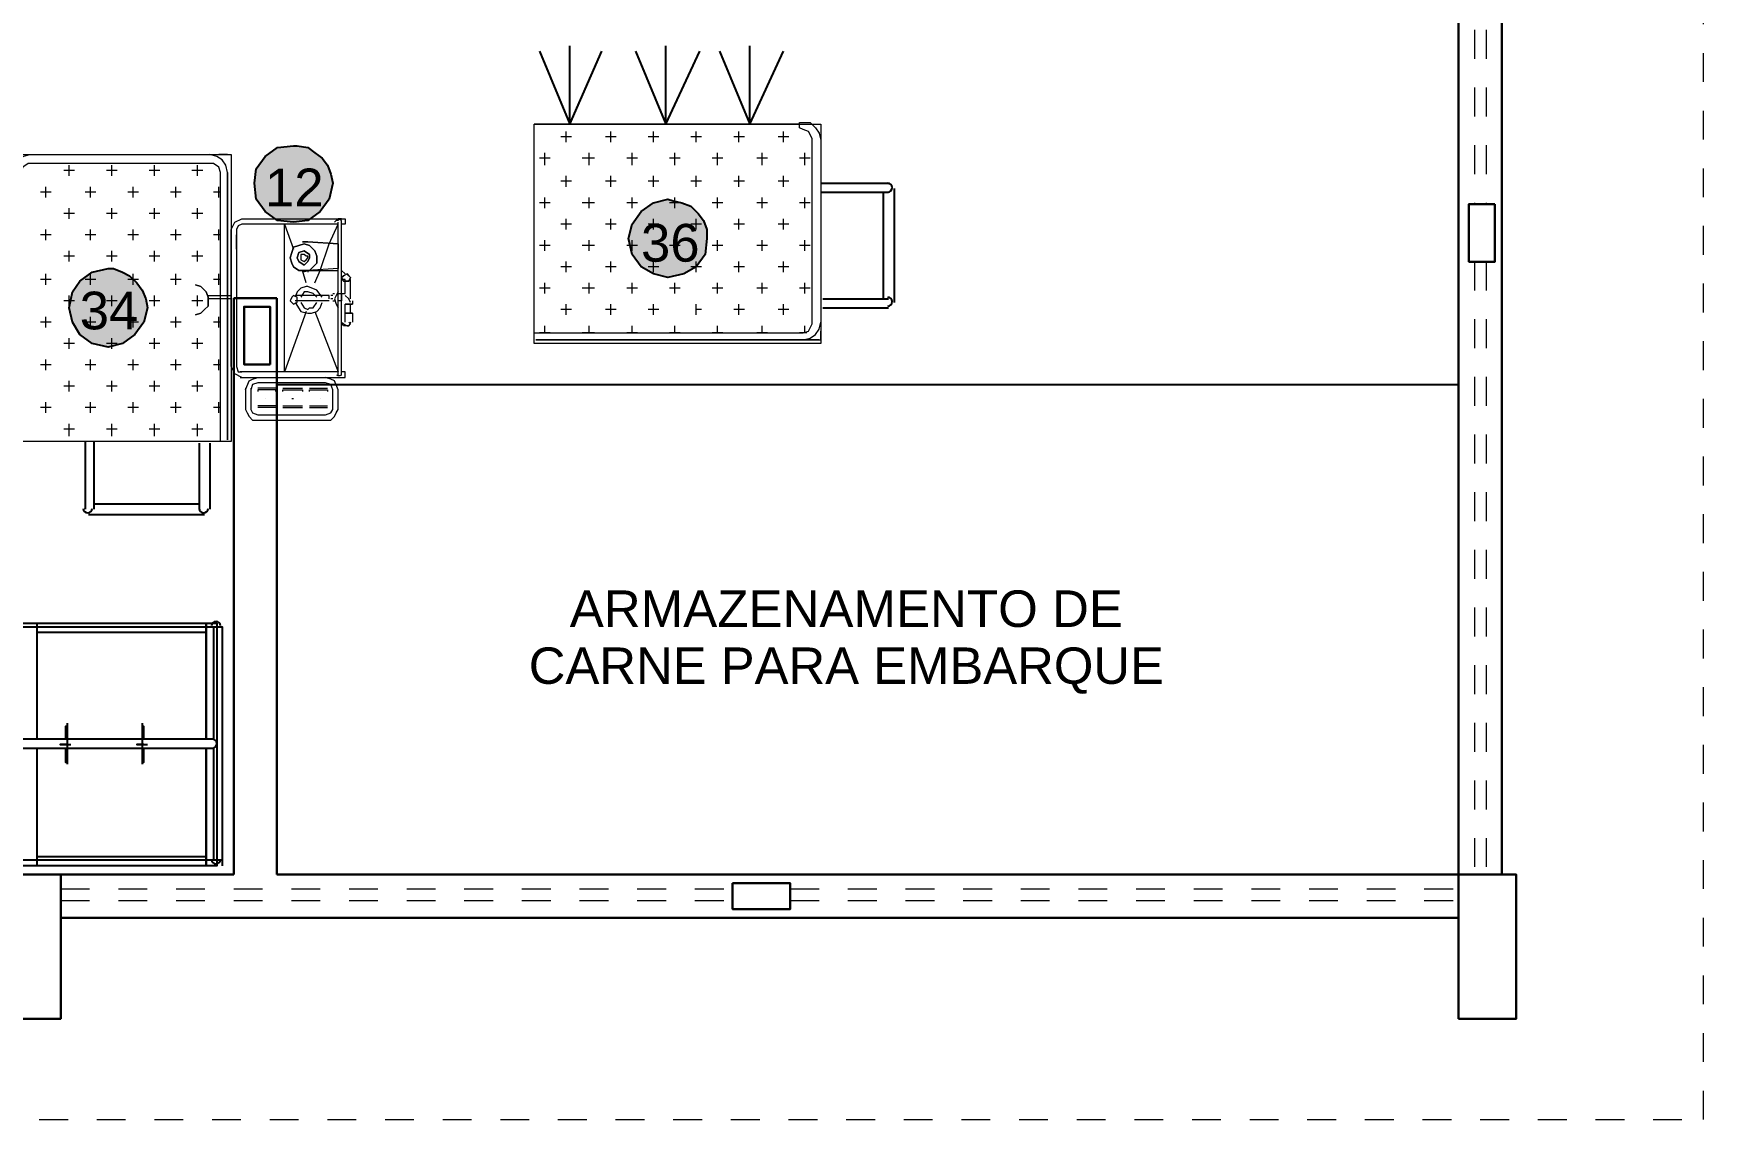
# Model space of a CAD drawing. Header units: millimetres. Extents: x 208330 to 208484, y 9278571 to 9278607.
# Drawn here: x 208419.1 to 208424.89, y 9278572.86 to 9278576.63 of the extents above; entities that cross this region are included whole.
import ezdxf

# ---------------------------------------------------------------- set-up
doc = ezdxf.new("R2010")
doc.units = ezdxf.units.MM
doc.header["$LTSCALE"] = 0.2
doc.header["$MEASUREMENT"] = 0
doc.linetypes.add('Dashed', pattern=[0.75, 0.5, -0.25])
doc.layers.add('A-COTAS', color=7, linetype='Continuous', lineweight=5, true_color=0xc70000)
for name, color, linetype, true_color in [('A-EQUIPAMENTOS', 7, 'Continuous', 0x7d7d7d), ('PDF_EQUIPAMENTOS', 7, 'Continuous', 0x7a7a7a), ('PDF_equipamentos inox', 7, 'Continuous', 0x7a7a7a), ('PDF_EquipInox', 7, 'Continuous', 0x7a7a7a)]:
    doc.layers.add(name, color=color, linetype=linetype, true_color=true_color)
for name, color, linetype, lineweight in [('A-ESTRUTURA', 164, 'Continuous', 30), ('A-PAREDE', 5, 'Continuous', 30), ('A_PROJEÇÃO', 7, 'Dashed', 9)]:
    doc.layers.add(name, color=color, linetype=linetype, lineweight=lineweight)
doc.layers.add('PDF_Text', color=7, linetype='Continuous')
doc.styles.add('PDF Arial', font='arial.ttf')

# ---------------------------------------------------------------- blocks, each defined once
blk = doc.blocks.new('PILARETES')
at = {"layer": 'A-ESTRUTURA'}
for points in [[(-25.195, -7.0788), (-25.105, -7.0788), (-25.105, -7.2788), (-25.195, -7.2788)], [(-20.945, -7.635), (-20.855, -7.635), (-20.855, -7.435), (-20.945, -7.435)], [(-22.55, -9.435), (-22.55, -9.525), (-22.75, -9.525), (-22.75, -9.435)]]:
    blk.add_lwpolyline(points, close=True, dxfattribs=at)
blk = doc.blocks.new('galpao')
at = {"layer": 'A-EQUIPAMENTOS'}
blk.add_lwpolyline([(208300.9126, 9278575.411), (208305.0126, 9278575.411)], dxfattribs=at)
at = {"layer": 'A-ESTRUTURA'}
for points in [[(208299.9626, 9278573.211), (208299.9626, 9278573.711), (208300.1626, 9278573.711), (208300.1626, 9278573.211)], [(208305.0126, 9278573.211), (208305.0126, 9278573.711), (208305.2126, 9278573.711), (208305.2126, 9278573.211)]]:
    blk.add_lwpolyline(points, close=True, dxfattribs=at)
at = {"layer": 'A-PAREDE'}
for p, q in [((208305.0126, 9278573.711), (208305.0126, 9278582.616)), ((208305.1626, 9278573.711), (208305.1626, 9278582.616)), ((208300.7626, 9278573.711), (208300.7626, 9278575.711)), ((208300.9126, 9278575.711), (208300.7626, 9278575.711)), ((208300.9126, 9278573.711), (208300.9126, 9278575.711)), ((208300.7626, 9278573.711), (208300.1626, 9278573.711)), ((208305.0126, 9278573.711), (208300.9126, 9278573.711)), ((208305.0126, 9278573.561), (208300.1626, 9278573.561))]:
    blk.add_line(p, q, dxfattribs=at)
at = {"layer": 'A_PROJEÇÃO'}
for p, q in [((208305.0676, 9278577.441), (208305.0676, 9278576.0373)), ((208305.1076, 9278577.441), (208305.1076, 9278576.0373)), ((208305.0676, 9278575.8373), (208305.0676, 9278573.711)), ((208305.1076, 9278575.8373), (208305.1076, 9278573.711)), ((208300.1626, 9278573.661), (208302.4936, 9278573.661)), ((208302.6936, 9278573.661), (208305.0126, 9278573.661)), ((208300.1626, 9278573.621), (208302.4936, 9278573.621)), ((208302.6936, 9278573.621), (208305.0126, 9278573.621))]:
    blk.add_line(p, q, dxfattribs=at)
blk.add_lwpolyline([(208305.8626, 9278583.466), (208279.2876, 9278583.466), (208279.2876, 9278572.861), (208305.8626, 9278572.861)], close=True, dxfattribs=at)
at = {"layer": 'A-COTAS', "xscale": -1}
blk.add_blockref('PILARETES', (208279.9436, 9278583.116), dxfattribs=at)
blk = doc.blocks.new('ARQ GALPAO TGOV')
at = {"layer": 'PDF_Text', "true_color": 0xed1f24}
h = blk.add_hatch(color=240, dxfattribs=at)
h.dxf.hatch_style = 1
h.paths.add_polyline_path([(-11.7651, -4.3524), (-11.7713, -4.4081), (-11.8022, -4.4513), (-11.8455, -4.4822), (-11.8949, -4.4884), (-11.9506, -4.4822), (-11.9939, -4.4513), (-12.0248, -4.4081), (-12.031, -4.3524), (-12.0248, -4.303), (-11.9939, -4.2597), (-11.9506, -4.2349), (-11.8949, -4.2226), (-11.8826, -4.2226), (-11.8455, -4.2288), (-11.8207, -4.2473), (-11.796, -4.2659), (-11.7775, -4.2906), (-11.7651, -4.3215)])
h.paths.add_polyline_path([(-9.7789, -1.1994), (-9.7913, -1.255), (-9.816, -1.2983), (-9.8593, -1.323), (-9.9149, -1.3354), (-9.9644, -1.323), (-10.0077, -1.2983), (-10.0386, -1.255), (-10.051, -1.1994), (-10.0386, -1.1499), (-10.0077, -1.1066), (-9.9644, -1.0757), (-9.9149, -1.0696), (-9.8964, -1.0696), (-9.8655, -1.0757), (-9.8346, -1.0943), (-9.8098, -1.1128), (-9.7975, -1.1376), (-9.7851, -1.1685)])
h.paths.add_polyline_path([(-8.847, -3.932), (-8.8594, -3.9815), (-8.8841, -4.0247), (-8.9274, -4.0557), (-8.983, -4.068), (-9.0325, -4.0557), (-9.0758, -4.0247), (-9.1067, -3.9815), (-9.119, -3.932), (-9.1067, -3.8764), (-9.0758, -3.8393), (-9.0325, -3.8084), (-8.983, -3.796), (-8.9645, -3.796), (-8.9336, -3.8084), (-8.9027, -3.8207), (-8.8779, -3.8393), (-8.8594, -3.8702), (-8.847, -3.8949)])
h.paths.add_polyline_path([(-7.7342, -3.0294), (-7.7465, -3.0788), (-7.7775, -3.1221), (-7.8207, -3.153), (-7.8702, -3.1654), (-7.9258, -3.153), (-7.9691, -3.1221), (-7.9938, -3.0788), (-8.0062, -3.0294), (-7.9938, -2.9737), (-7.9691, -2.9366), (-7.9258, -2.9057), (-7.8702, -2.8934), (-7.8516, -2.8934), (-7.8207, -2.9057), (-7.796, -2.9181), (-7.7713, -2.9366), (-7.7527, -2.9676), (-7.7404, -2.9985)])
h.paths.add_polyline_path([(-7.0727, -2.5224), (-7.085, -2.5719), (-7.1098, -2.6152), (-7.153, -2.6461), (-7.2087, -2.6584), (-7.2643, -2.6461), (-7.3014, -2.6152), (-7.3323, -2.5719), (-7.3447, -2.5224), (-7.3323, -2.473), (-7.3014, -2.4297), (-7.2643, -2.3988), (-7.2087, -2.3864), (-7.1901, -2.3864), (-7.1592, -2.3988), (-7.1283, -2.4111), (-7.1098, -2.4359), (-7.0912, -2.4606), (-7.0788, -2.4915)])
h.paths.add_polyline_path([(-6.5224, -1.323), (-6.5286, -1.3725), (-6.5595, -1.4158), (-6.6028, -1.4467), (-6.6584, -1.459), (-6.7079, -1.4467), (-6.7512, -1.4158), (-6.7821, -1.3725), (-6.7945, -1.323), (-6.7821, -1.2674), (-6.7512, -1.2241), (-6.7079, -1.1994), (-6.6584, -1.187), (-6.6399, -1.187), (-6.609, -1.1932), (-6.5781, -1.2118), (-6.5533, -1.2303), (-6.5348, -1.2612), (-6.5224, -1.2859)])
h.paths.add_polyline_path([(-6.2257, -2.102), (-6.238, -2.1577), (-6.2628, -2.2009), (-6.306, -2.2318), (-6.3617, -2.238), (-6.4111, -2.2318), (-6.4544, -2.2009), (-6.4853, -2.1577), (-6.4977, -2.102), (-6.4853, -2.0526), (-6.4544, -2.0093), (-6.4111, -1.9846), (-6.3617, -1.9722), (-6.3431, -1.9722), (-6.3122, -1.9784), (-6.2813, -1.9969), (-6.2566, -2.0155), (-6.238, -2.0402), (-6.2257, -2.0711)])
h.paths.add_polyline_path([(-5.4529, -1.6383), (-5.4591, -1.694), (-5.49, -1.7373), (-5.5332, -1.762), (-5.5889, -1.7743), (-5.6383, -1.762), (-5.6816, -1.7373), (-5.7125, -1.694), (-5.7187, -1.6383), (-5.7125, -1.5889), (-5.6816, -1.5456), (-5.6383, -1.5147), (-5.5889, -1.5023), (-5.5703, -1.5085), (-5.5394, -1.5147), (-5.5085, -1.5271), (-5.4838, -1.5518), (-5.4652, -1.5765), (-5.4529, -1.6074)])
h.paths.add_polyline_path([(-6.1268, -4.1175), (-6.1329, -4.1669), (-6.1639, -4.2102), (-6.2071, -4.2411), (-6.2628, -4.2535), (-6.3122, -4.2411), (-6.3555, -4.2102), (-6.3864, -4.1669), (-6.3988, -4.1175), (-6.3864, -4.068), (-6.3555, -4.0247), (-6.3122, -3.9938), (-6.2628, -3.9815), (-6.2442, -3.9815), (-6.2133, -3.9938), (-6.1824, -4.0062), (-6.1577, -4.0309), (-6.1391, -4.0557), (-6.1268, -4.0866)])
h.paths.add_polyline_path([(-4.0989, -3.6971), (-4.1113, -3.7527), (-4.1422, -3.796), (-4.1855, -3.8207), (-4.2349, -3.8331), (-4.2906, -3.8207), (-4.3339, -3.796), (-4.3648, -3.7527), (-4.371, -3.6971), (-4.3648, -3.6476), (-4.3339, -3.6043), (-4.2906, -3.5734), (-4.2349, -3.5611), (-4.2226, -3.5672), (-4.1855, -3.5734), (-4.1608, -3.5858), (-4.136, -3.6105), (-4.1175, -3.6353), (-4.1051, -3.6662)])
h.paths.add_polyline_path([(-2.949, -2.9305), (-2.9552, -2.9861), (-2.9861, -3.0294), (-3.0294, -3.0603), (-3.085, -3.0665), (-3.1345, -3.0603), (-3.1778, -3.0294), (-3.2087, -2.9861), (-3.221, -2.9305), (-3.2087, -2.881), (-3.1778, -2.8377), (-3.1345, -2.813), (-3.085, -2.8006), (-3.0665, -2.8006), (-3.0356, -2.8068), (-3.0046, -2.8254), (-2.9799, -2.8439), (-2.9614, -2.8686), (-2.949, -2.8995)])
h.paths.add_polyline_path([(-3.1221, -3.8887), (-3.1345, -3.9444), (-3.1592, -3.9876), (-3.2025, -4.0124), (-3.2581, -4.0247), (-3.3076, -4.0124), (-3.3509, -3.9876), (-3.3818, -3.9444), (-3.3941, -3.8887), (-3.3818, -3.8393), (-3.3509, -3.796), (-3.3076, -3.7651), (-3.2581, -3.7589), (-3.2396, -3.7589), (-3.2087, -3.7651), (-3.1778, -3.7774), (-3.153, -3.8022), (-3.1407, -3.8269), (-3.1283, -3.8578)])
h.paths.add_polyline_path([(-1.7682, -2.1453), (-1.7805, -2.1948), (-1.8053, -2.238), (-1.8485, -2.2689), (-1.9042, -2.2813), (-1.9536, -2.2689), (-1.9969, -2.238), (-2.0278, -2.1948), (-2.0402, -2.1453), (-2.0278, -2.0897), (-1.9969, -2.0464), (-1.9536, -2.0216), (-1.9042, -2.0093), (-1.8856, -2.0093), (-1.8547, -2.0216), (-1.8238, -2.034), (-1.7991, -2.0526), (-1.7805, -2.0835), (-1.7743, -2.1082)])
h.paths.add_polyline_path([(-0.5193, -2.8934), (-0.5317, -2.949), (-0.5564, -2.9923), (-0.5997, -3.0232), (-0.6553, -3.0294), (-0.711, -3.0232), (-0.7543, -2.9923), (-0.779, -2.949), (-0.7913, -2.8934), (-0.779, -2.8439), (-0.7543, -2.8006), (-0.711, -2.7759), (-0.6553, -2.7635), (-0.6368, -2.7635), (-0.6059, -2.7697), (-0.575, -2.7883), (-0.5564, -2.8068), (-0.5379, -2.8315), (-0.5255, -2.8625)])
h.paths.add_polyline_path([(0.1175, -2.9243), (0.1051, -2.9799), (0.0742, -3.0232), (0.0309, -3.0479), (-0.0185, -3.0603), (-0.0742, -3.0479), (-0.1175, -3.0232), (-0.1422, -2.9799), (-0.1546, -2.9243), (-0.1422, -2.8748), (-0.1175, -2.8315), (-0.0742, -2.8006), (-0.0185, -2.7944), (0, -2.7944), (0.0309, -2.8006), (0.0556, -2.813), (0.0804, -2.8377), (0.0989, -2.8625), (0.1113, -2.8934)])
h.paths.add_polyline_path([(0.1175, -2.2566), (0.1051, -2.306), (0.0742, -2.3493), (0.0309, -2.3802), (-0.0185, -2.3864), (-0.0742, -2.3802), (-0.1175, -2.3493), (-0.1422, -2.306), (-0.1546, -2.2566), (-0.1422, -2.2009), (-0.1175, -2.1577), (-0.0742, -2.1329), (-0.0185, -2.1206), (0, -2.1206), (0.0309, -2.1267), (0.0556, -2.1453), (0.0804, -2.1638), (0.0989, -2.1886), (0.1113, -2.2195)])
h.paths.add_polyline_path([(0.5688, -1.0696), (0.5564, -1.1252), (0.5317, -1.1685), (0.4884, -1.1932), (0.4328, -1.2056), (0.3771, -1.1932), (0.34, -1.1685), (0.3091, -1.1252), (0.2968, -1.0696), (0.3091, -1.0201), (0.34, -0.9768), (0.3771, -0.9459), (0.4328, -0.9397), (0.4513, -0.9397), (0.4822, -0.9459), (0.5131, -0.9645), (0.5317, -0.983), (0.5502, -1.0077), (0.5626, -1.0386)])
h.paths.add_polyline_path([(1.2798, -1.3849), (1.2736, -1.4343), (1.2427, -1.4776), (1.1994, -1.5085), (1.1437, -1.5209), (1.0943, -1.5085), (1.051, -1.4776), (1.0201, -1.4343), (1.0077, -1.3849), (1.0201, -1.3292), (1.051, -1.2859), (1.0943, -1.2612), (1.1437, -1.2488), (1.1623, -1.2488), (1.1932, -1.255), (1.2241, -1.2736), (1.2488, -1.2921), (1.2674, -1.3169), (1.2798, -1.3478)])
h.paths.add_polyline_path([(1.8547, -1.6507), (1.8485, -1.7063), (1.8176, -1.7496), (1.7743, -1.7743), (1.7187, -1.7867), (1.6692, -1.7743), (1.626, -1.7496), (1.5951, -1.7063), (1.5889, -1.6507), (1.5951, -1.6012), (1.626, -1.558), (1.6692, -1.5271), (1.7187, -1.5147), (1.7373, -1.5209), (1.7682, -1.5271), (1.7991, -1.5394), (1.8238, -1.5641), (1.8424, -1.5889), (1.8547, -1.6198)])
h.paths.add_polyline_path([(2.8563, -2.1886), (2.8439, -2.2442), (2.813, -2.2875), (2.7697, -2.3122), (2.7203, -2.3246), (2.6646, -2.3122), (2.6213, -2.2875), (2.5904, -2.2442), (2.5842, -2.1886), (2.5904, -2.1391), (2.6213, -2.0958), (2.6646, -2.0649), (2.7203, -2.0587), (2.7326, -2.0587), (2.7697, -2.0649), (2.7944, -2.0773), (2.8192, -2.102), (2.8377, -2.1267), (2.8501, -2.1577)])
h.paths.add_polyline_path([(0.8655, -4.0742), (0.8594, -4.1298), (0.8284, -4.1731), (0.7852, -4.204), (0.7357, -4.2102), (0.6801, -4.204), (0.6368, -4.1731), (0.6059, -4.1298), (0.5997, -4.0742), (0.6059, -4.0247), (0.6368, -3.9815), (0.6801, -3.9506), (0.7357, -3.9444), (0.7481, -3.9444), (0.779, -3.9506), (0.8099, -3.9691), (0.8346, -3.9876), (0.8532, -4.0124), (0.8655, -4.0433)])
h.paths.add_polyline_path([(-0.7604, -4.0309), (-0.7728, -4.0804), (-0.7975, -4.1237), (-0.8408, -4.1546), (-0.8964, -4.1608), (-0.9521, -4.1546), (-0.9954, -4.1237), (-1.0201, -4.0804), (-1.0325, -4.0309), (-1.0201, -3.9753), (-0.9954, -3.932), (-0.9521, -3.9073), (-0.8964, -3.8949), (-0.8779, -3.8949), (-0.847, -3.9011), (-0.8161, -3.9196), (-0.7975, -3.9382), (-0.779, -3.9629), (-0.7666, -3.9938)])
h.paths.add_polyline_path([(1.9042, -3.1716), (1.898, -3.2272), (1.8671, -3.2705), (1.8238, -3.2952), (1.7682, -3.3076), (1.7187, -3.2952), (1.6754, -3.2705), (1.6445, -3.2272), (1.6322, -3.1716), (1.6445, -3.1221), (1.6754, -3.0788), (1.7187, -3.0479), (1.7682, -3.0417), (1.7867, -3.0417), (1.8176, -3.0479), (1.8485, -3.0603), (1.8733, -3.085), (1.8918, -3.1097), (1.9042, -3.1407)])
h.paths.add_polyline_path([(2.9366, -3.1901), (2.9243, -3.2396), (2.8934, -3.2829), (2.8501, -3.3138), (2.8006, -3.3199), (2.745, -3.3138), (2.7017, -3.2829), (2.6708, -3.2396), (2.6646, -3.1901), (2.6708, -3.1345), (2.7017, -3.0912), (2.745, -3.0665), (2.8006, -3.0541), (2.813, -3.0541), (2.8501, -3.0603), (2.8748, -3.0788), (2.8995, -3.0974), (2.9181, -3.1221), (2.9305, -3.153)])
h.paths.add_polyline_path([(4.136, -3.2829), (4.1298, -3.3385), (4.0989, -3.3818), (4.0557, -3.4065), (4, -3.4189), (3.9506, -3.4065), (3.9073, -3.3818), (3.8764, -3.3385), (3.864, -3.2829), (3.8764, -3.2334), (3.9073, -3.1901), (3.9506, -3.1592), (4, -3.153), (4.0186, -3.153), (4.0495, -3.1592), (4.0804, -3.1716), (4.1051, -3.1963), (4.1237, -3.221), (4.136, -3.2519)])
h.paths.add_polyline_path([(4.2164, -2.4853), (4.204, -2.541), (4.1793, -2.5842), (4.136, -2.609), (4.0804, -2.6213), (4.0309, -2.609), (3.9876, -2.5842), (3.9567, -2.541), (3.9444, -2.4853), (3.9567, -2.4359), (3.9876, -2.3926), (4.0309, -2.3617), (4.0804, -2.3555), (4.0989, -2.3555), (4.1298, -2.3617), (4.1608, -2.374), (4.1855, -2.3988), (4.204, -2.4235), (4.2102, -2.4544)])
h.paths.add_polyline_path([(3.5054, -3.4127), (3.4931, -3.4621), (3.4621, -3.5054), (3.4189, -3.5363), (3.3694, -3.5425), (3.3138, -3.5363), (3.2705, -3.5054), (3.2458, -3.4621), (3.2334, -3.4127), (3.2458, -3.357), (3.2705, -3.3138), (3.3138, -3.289), (3.3694, -3.2767), (3.388, -3.2767), (3.4189, -3.2829), (3.4436, -3.3014), (3.4683, -3.3199), (3.4869, -3.3447), (3.4992, -3.3756)])
h.paths.add_polyline_path([(4.0557, -3.9815), (4.0495, -4.0371), (4.0186, -4.0804), (3.9753, -4.1113), (3.9258, -4.1175), (3.8702, -4.1113), (3.8269, -4.0804), (3.796, -4.0371), (3.7898, -3.9815), (3.796, -3.932), (3.8269, -3.8887), (3.8702, -3.8578), (3.9258, -3.8516), (3.9382, -3.8516), (3.9691, -3.8578), (4, -3.8764), (4.0247, -3.8949), (4.0433, -3.9196), (4.0557, -3.9506)])
h.paths.add_polyline_path([(4.7172, -3.4807), (4.7048, -3.5363), (4.6739, -3.5796), (4.6306, -3.6105), (4.5812, -3.6167), (4.5255, -3.6105), (4.4822, -3.5796), (4.4513, -3.5363), (4.4451, -3.4807), (4.4513, -3.4312), (4.4822, -3.388), (4.5255, -3.3632), (4.5812, -3.3509), (4.5935, -3.3509), (4.6306, -3.357), (4.6553, -3.3756), (4.6801, -3.3941), (4.6986, -3.4189), (4.711, -3.4498)])
h.paths.add_polyline_path([(5.5085, -3.9567), (5.5023, -4.0062), (5.4714, -4.0495), (5.4281, -4.0804), (5.3725, -4.0866), (5.323, -4.0804), (5.2798, -4.0495), (5.2489, -4.0062), (5.2365, -3.9567), (5.2489, -3.9011), (5.2798, -3.8578), (5.323, -3.8331), (5.3725, -3.8207), (5.3911, -3.8207), (5.422, -3.8269), (5.4529, -3.8455), (5.4776, -3.864), (5.4962, -3.8887), (5.5085, -3.9196)])
h.paths.add_polyline_path([(5.5394, -2.8254), (5.5271, -2.881), (5.5023, -2.9243), (5.4591, -2.9552), (5.4034, -2.9614), (5.354, -2.9552), (5.3107, -2.9243), (5.2798, -2.881), (5.2674, -2.8254), (5.2798, -2.7759), (5.3107, -2.7326), (5.354, -2.7017), (5.4034, -2.6955), (5.422, -2.6955), (5.4529, -2.7017), (5.4838, -2.7203), (5.5085, -2.7388), (5.5209, -2.7635), (5.5332, -2.7944)])
h.paths.add_polyline_path([(7.0294, -3.6662), (7.0232, -3.7218), (6.9923, -3.7651), (6.949, -3.7898), (6.8996, -3.8022), (6.8439, -3.7898), (6.8006, -3.7651), (6.7697, -3.7218), (6.7635, -3.6662), (6.7697, -3.6167), (6.8006, -3.5734), (6.8439, -3.5425), (6.8996, -3.5363), (6.9119, -3.5363), (6.9428, -3.5425), (6.9737, -3.5549), (6.9985, -3.5796), (7.017, -3.6043), (7.0294, -3.6353)])
h.paths.add_polyline_path([(7.7404, -2.3617), (7.728, -2.4111), (7.6971, -2.4544), (7.6538, -2.4853), (7.6044, -2.4977), (7.5487, -2.4853), (7.5054, -2.4544), (7.4807, -2.4111), (7.4683, -2.3617), (7.4807, -2.306), (7.5054, -2.2689), (7.5487, -2.238), (7.6044, -2.2257), (7.6229, -2.2257), (7.6538, -2.238), (7.6785, -2.2504), (7.7033, -2.2751), (7.7218, -2.2999), (7.7342, -2.3308)])
h.paths.add_polyline_path([(6.7945, -1.9042), (6.7821, -1.9536), (6.7574, -1.9969), (6.7141, -2.0278), (6.6584, -2.0402), (6.609, -2.0278), (6.5657, -1.9969), (6.5348, -1.9536), (6.5224, -1.9042), (6.5348, -1.8485), (6.5657, -1.8053), (6.609, -1.7805), (6.6584, -1.7682), (6.677, -1.7682), (6.7079, -1.7743), (6.7388, -1.7929), (6.7635, -1.8114), (6.7821, -1.8424), (6.7945, -1.8671)])
h.paths.add_polyline_path([(8.3833, -1.9289), (8.371, -1.9846), (8.3401, -2.0278), (8.2968, -2.0587), (8.2473, -2.0649), (8.1917, -2.0587), (8.1484, -2.0278), (8.1175, -1.9846), (8.1113, -1.9289), (8.1175, -1.8794), (8.1484, -1.8362), (8.1917, -1.8053), (8.2473, -1.7991), (8.2597, -1.7991), (8.2968, -1.8053), (8.3215, -1.8238), (8.3462, -1.8424), (8.3648, -1.8671), (8.3772, -1.898)])
h.paths.add_polyline_path([(9.6816, -2.1206), (9.6755, -2.1762), (9.6445, -2.2195), (9.6013, -2.2442), (9.5456, -2.2566), (9.4962, -2.2442), (9.4529, -2.2195), (9.422, -2.1762), (9.4096, -2.1206), (9.422, -2.0711), (9.4529, -2.0278), (9.4962, -1.9969), (9.5456, -1.9846), (9.5642, -1.9907), (9.5951, -1.9969), (9.626, -2.0093), (9.6507, -2.034), (9.6693, -2.0587), (9.6816, -2.0897)])
h.paths.add_polyline_path([(-2.4807, -1.5456), (-2.4869, -1.6012), (-2.5178, -1.6445), (-2.5611, -1.6692), (-2.6167, -1.6816), (-2.6662, -1.6692), (-2.7095, -1.6445), (-2.7404, -1.6012), (-2.7527, -1.5456), (-2.7404, -1.4961), (-2.7095, -1.4529), (-2.6662, -1.422), (-2.6167, -1.4096), (-2.5982, -1.4158), (-2.5673, -1.422), (-2.5364, -1.4343), (-2.5116, -1.459), (-2.4931, -1.4838), (-2.4807, -1.5147)])
h.paths.add_polyline_path([(8.6121, 0.136), (8.5997, 0.0804), (8.575, 0.0371), (8.5317, 0.0124), (8.4761, 0), (8.4266, 0.0124), (8.3833, 0.0371), (8.3524, 0.0804), (8.3401, 0.136), (8.3524, 0.1855), (8.3833, 0.2287), (8.4266, 0.2597), (8.4761, 0.2658), (8.4946, 0.2658), (8.5255, 0.2597), (8.5564, 0.2473), (8.5812, 0.2226), (8.5997, 0.1978), (8.6059, 0.1669)])
h.paths.add_polyline_path([(10.9861, 2.3555), (10.9799, 2.2999), (10.949, 2.2566), (10.9058, 2.2318), (10.8501, 2.2195), (10.8007, 2.2318), (10.7574, 2.2566), (10.7265, 2.2999), (10.7141, 2.3555), (10.7265, 2.405), (10.7574, 2.4482), (10.8007, 2.4791), (10.8501, 2.4915), (10.8687, 2.4853), (10.8996, 2.4791), (10.9305, 2.4668), (10.9552, 2.442), (10.9738, 2.4173), (10.9861, 2.3864)])
h.paths.add_polyline_path([(-4.1917, -2.3431), (-4.204, -2.3988), (-4.2288, -2.442), (-4.272, -2.473), (-4.3277, -2.4791), (-4.3833, -2.473), (-4.4204, -2.442), (-4.4513, -2.3988), (-4.4637, -2.3431), (-4.4513, -2.2937), (-4.4204, -2.2504), (-4.3833, -2.2195), (-4.3277, -2.2133), (-4.3091, -2.2133), (-4.2782, -2.2195), (-4.2473, -2.238), (-4.2288, -2.2566), (-4.2102, -2.2813), (-4.1978, -2.3122)])
h.paths.add_polyline_path([(-10.6646, -2.4575), (-10.677, -2.5131), (-10.7079, -2.5564), (-10.7512, -2.5812), (-10.8007, -2.5935), (-10.8563, -2.5812), (-10.8996, -2.5564), (-10.9305, -2.5131), (-10.9367, -2.4575), (-10.9305, -2.408), (-10.8996, -2.3648), (-10.8563, -2.3339), (-10.8007, -2.3215), (-10.7883, -2.3277), (-10.7512, -2.3339), (-10.7265, -2.3462), (-10.7017, -2.371), (-10.6832, -2.3957), (-10.6708, -2.4266)])
h.paths.add_polyline_path([(-9.6816, -2.5688), (-9.694, -2.6182), (-9.7187, -2.6615), (-9.762, -2.6924), (-9.8177, -2.7048), (-9.8733, -2.6924), (-9.9166, -2.6615), (-9.9413, -2.6182), (-9.9537, -2.5688), (-9.9413, -2.5131), (-9.9166, -2.4699), (-9.8733, -2.4451), (-9.8177, -2.4328), (-9.7991, -2.4328), (-9.7682, -2.4451), (-9.7373, -2.4575), (-9.7187, -2.4761), (-9.7002, -2.507), (-9.6878, -2.5317)])
h.paths.add_polyline_path([(-11.6662, -3.0263), (-11.6786, -3.0757), (-11.7095, -3.119), (-11.7527, -3.1499), (-11.8022, -3.1623), (-11.8578, -3.1499), (-11.9011, -3.119), (-11.9258, -3.0757), (-11.9382, -3.0263), (-11.9258, -2.9706), (-11.9011, -2.9335), (-11.8578, -2.9026), (-11.8022, -2.8903), (-11.7837, -2.8903), (-11.7527, -2.9026), (-11.728, -2.915), (-11.7033, -2.9335), (-11.6847, -2.9645), (-11.6724, -2.9954)])
h.paths.add_polyline_path([(-4.6801, -1.626), (-4.6863, -1.6816), (-4.7172, -1.7249), (-4.7604, -1.7496), (-4.8161, -1.762), (-4.8655, -1.7496), (-4.9088, -1.7249), (-4.9397, -1.6816), (-4.9459, -1.626), (-4.9397, -1.5765), (-4.9088, -1.5332), (-4.8655, -1.5023), (-4.8161, -1.49), (-4.7975, -1.4961), (-4.7666, -1.5023), (-4.7357, -1.5147), (-4.711, -1.5394), (-4.6924, -1.5641), (-4.6801, -1.5951)])
h.paths.add_polyline_path([(-8.2411, 0.2226), (-8.2473, 0.1669), (-8.2782, 0.1298), (-8.3215, 0.0989), (-8.3772, 0.0866), (-8.4266, 0.0989), (-8.4699, 0.1298), (-8.5008, 0.1669), (-8.5132, 0.2226), (-8.5008, 0.272), (-8.4699, 0.3153), (-8.4266, 0.3462), (-8.3772, 0.3586), (-8.3586, 0.3524), (-8.3277, 0.3462), (-8.2968, 0.3338), (-8.2721, 0.3091), (-8.2535, 0.2844), (-8.2411, 0.2535)])
at = {"layer": 'PDF_EQUIPAMENTOS', "lineweight": 5}
for points in [[(9.0819, -2.4482), (10.0155, -2.4482), (10.034, -2.442), (10.0464, -2.4173), (10.0464, -1.7743), (10.034, -1.7496), (10.0155, -1.7434), (10.0031, -1.7373), (10.0031, -1.7311), (10.0031, -1.7187), (10.0155, -1.7187), (10.0402, -1.7187), (10.0588, -1.7373), (10.0711, -1.7558), (10.0773, -1.7805)], [(10.0773, -2.4853), (9.0819, -2.4853), (9.0819, -1.7249)], [(10.0031, -1.7249), (9.0819, -1.7249), (10.0773, -1.7249), (10.0773, -1.762)], [(10.034, -1.7249), (10.0773, -1.7249), (10.0773, -2.4853), (9.0881, -2.4853)], [(9.2118, -1.7682), (9.1747, -1.7682)], [(9.1932, -1.7867), (9.1932, -1.7496)], [(9.3663, -1.7682), (9.3292, -1.7682)], [(9.3478, -1.7867), (9.3478, -1.7496)], [(9.5147, -1.7682), (9.4776, -1.7682)], [(9.4962, -1.7867), (9.4962, -1.7496)], [(9.6631, -1.7682), (9.626, -1.7682)], [(9.6445, -1.7867), (9.6445, -1.7496)], [(9.8115, -1.7682), (9.7744, -1.7682)], [(9.7929, -1.7867), (9.7929, -1.7496)], [(9.966, -1.7682), (9.9289, -1.7682)], [(9.9475, -1.7867), (9.9475, -1.7496)], [(7.2705, -1.8733), (7.2705, -1.83), (8.0309, -1.83), (8.0309, -2.8192)], [(8.0309, -1.83), (8.0309, -2.8254), (7.2705, -2.8254)], [(7.9938, -2.8254), (7.9938, -1.8918), (7.9877, -1.8733), (7.9691, -1.8609), (7.3261, -1.8609), (7.3076, -1.8733), (7.2952, -1.8918), (7.289, -1.9042), (7.2829, -1.9042), (7.2767, -1.9042), (7.2705, -1.8918), (7.2767, -1.8671), (7.289, -1.8485), (7.3076, -1.8362), (7.3323, -1.83)], [(8.0186, -1.8918), (8.0124, -1.8671), (8, -1.8485), (7.9815, -1.8362), (7.9567, -1.83)], [(8.0186, -1.83), (7.9877, -1.83)], [(9.1376, -1.8424), (9.1005, -1.8424)], [(9.119, -1.8671), (9.119, -1.8238)], [(9.2921, -1.8424), (9.2489, -1.8424)], [(9.2736, -1.8671), (9.2736, -1.8238)], [(9.4405, -1.8424), (9.4034, -1.8424)], [(9.422, -1.8671), (9.422, -1.8238)], [(9.5889, -1.8424), (9.5518, -1.8424)], [(9.5704, -1.8671), (9.5704, -1.8238)], [(9.7373, -1.8424), (9.7002, -1.8424)], [(9.7187, -1.8671), (9.7187, -1.8238)], [(9.8918, -1.8424), (9.8547, -1.8424)], [(9.8733, -1.8671), (9.8733, -1.8238)], [(10.0402, -1.8424), (10.0031, -1.8424)], [(10.0217, -1.8671), (10.0217, -1.8238)], [(7.4869, -1.8856), (7.4498, -1.8856)], [(7.4683, -1.9042), (7.4683, -1.8671)], [(7.6353, -1.8856), (7.5982, -1.8856)], [(7.6167, -1.9042), (7.6167, -1.8671)], [(7.7836, -1.8856), (7.7465, -1.8856)], [(7.7651, -1.9042), (7.7651, -1.8671)], [(7.932, -1.8856), (7.8949, -1.8856)], [(7.9135, -1.9042), (7.9135, -1.8671)], [(8.0186, -1.8918), (8.0186, -2.8192), (8.0186, -1.8918)], [(9.1932, -1.9413), (9.1932, -1.9042)], [(9.3478, -1.9413), (9.3478, -1.9042)], [(9.4962, -1.9413), (9.4962, -1.9042)], [(9.6445, -1.9413), (9.6445, -1.9042)], [(9.7929, -1.9413), (9.7929, -1.9042)], [(9.9475, -1.9413), (9.9475, -1.9042)], [(7.4065, -1.9598), (7.3694, -1.9598)], [(7.388, -1.9784), (7.388, -1.9413)], [(7.5611, -1.9598), (7.524, -1.9598)], [(7.5425, -1.9784), (7.5425, -1.9413)], [(7.7095, -1.9598), (7.6724, -1.9598)], [(7.6909, -1.9784), (7.6909, -1.9413)], [(7.8578, -1.9598), (7.8207, -1.9598)], [(7.8393, -1.9784), (7.8393, -1.9413)], [(7.9938, -1.9598), (7.9691, -1.9598)], [(7.9877, -1.9784), (7.9877, -1.9413)], [(9.2118, -1.9227), (9.1747, -1.9227)], [(9.3663, -1.9227), (9.3292, -1.9227)], [(9.5147, -1.9227), (9.4776, -1.9227)], [(9.6631, -1.9227), (9.626, -1.9227)], [(9.8115, -1.9227), (9.7744, -1.9227)], [(9.966, -1.9227), (9.9289, -1.9227)], [(7.4683, -2.0526), (7.4683, -2.0155)], [(7.6167, -2.0526), (7.6167, -2.0155)], [(7.7651, -2.0526), (7.7651, -2.0155)], [(7.9135, -2.0526), (7.9135, -2.0155)], [(9.1376, -1.9969), (9.1005, -1.9969)], [(9.119, -2.0155), (9.119, -1.9784)], [(9.2921, -1.9969), (9.2489, -1.9969)], [(9.2736, -2.0155), (9.2736, -1.9784)], [(9.4405, -1.9969), (9.4034, -1.9969)], [(9.422, -2.0155), (9.422, -1.9784)], [(9.5889, -1.9969), (9.5518, -1.9969)], [(9.5704, -2.0155), (9.5704, -1.9784)], [(9.7373, -1.9969), (9.7002, -1.9969)], [(9.7187, -2.0155), (9.7187, -1.9784)], [(9.8918, -1.9969), (9.8547, -1.9969)], [(9.8733, -2.0155), (9.8733, -1.9784)], [(10.0402, -1.9969), (10.0031, -1.9969)], [(10.0217, -2.0155), (10.0217, -1.9784)], [(7.4869, -2.034), (7.4498, -2.034)], [(7.6353, -2.034), (7.5982, -2.034)], [(7.7836, -2.034), (7.7465, -2.034)], [(7.932, -2.034), (7.8949, -2.034)], [(8.0186, -2.102), (8.0186, -2.0587)], [(9.2118, -2.0711), (9.1747, -2.0711)], [(9.1932, -2.0897), (9.1932, -2.0526)], [(9.3663, -2.0711), (9.3292, -2.0711)], [(9.3478, -2.0897), (9.3478, -2.0526)], [(9.5147, -2.0711), (9.4776, -2.0711)], [(9.4962, -2.0897), (9.4962, -2.0526)], [(9.6631, -2.0711), (9.626, -2.0711)], [(9.6445, -2.0897), (9.6445, -2.0526)], [(9.8115, -2.0711), (9.7744, -2.0711)], [(9.7929, -2.0897), (9.7929, -2.0526)], [(9.966, -2.0711), (9.9289, -2.0711)], [(9.9475, -2.0897), (9.9475, -2.0526)], [(7.4065, -2.1082), (7.3694, -2.1082)], [(7.388, -2.1267), (7.388, -2.0897)], [(7.5611, -2.1082), (7.524, -2.1082)], [(7.5425, -2.1267), (7.5425, -2.0897)], [(7.7095, -2.1082), (7.6724, -2.1082)], [(7.6909, -2.1267), (7.6909, -2.0897)], [(7.8578, -2.1082), (7.8207, -2.1082)], [(7.8393, -2.1267), (7.8393, -2.0897)], [(7.9938, -2.1082), (7.9691, -2.1082)], [(7.9877, -2.1267), (7.9877, -2.0897)], [(8.0495, -2.1577), (8.0495, -2.1082)], [(9.119, -2.1638), (9.119, -2.1267)], [(9.2736, -2.1638), (9.2736, -2.1267)], [(9.422, -2.1638), (9.422, -2.1267)], [(9.5704, -2.1638), (9.5704, -2.1267)], [(9.7187, -2.1638), (9.7187, -2.1267)], [(9.8733, -2.1638), (9.8733, -2.1267)], [(10.0217, -2.1638), (10.0217, -2.1267)], [(7.4869, -2.1824), (7.4498, -2.1824)], [(7.4683, -2.2009), (7.4683, -2.1638)], [(7.6353, -2.1824), (7.5982, -2.1824)], [(7.6167, -2.2009), (7.6167, -2.1638)], [(7.7836, -2.1824), (7.7465, -2.1824)], [(7.7651, -2.2009), (7.7651, -2.1638)], [(7.932, -2.1824), (7.8949, -2.1824)], [(7.9135, -2.2009), (7.9135, -2.1638)], [(9.1376, -2.1453), (9.1005, -2.1453)], [(9.1932, -2.238), (9.1932, -2.2009)], [(9.2921, -2.1453), (9.2489, -2.1453)], [(9.3478, -2.238), (9.3478, -2.2009)], [(9.4405, -2.1453), (9.4034, -2.1453)], [(9.4962, -2.238), (9.4962, -2.2009)], [(9.5889, -2.1453), (9.5518, -2.1453)], [(9.6445, -2.238), (9.6445, -2.2009)], [(9.7373, -2.1453), (9.7002, -2.1453)], [(9.7929, -2.238), (9.7929, -2.2009)], [(9.8918, -2.1453), (9.8547, -2.1453)], [(9.9475, -2.238), (9.9475, -2.2009)], [(10.0402, -2.1453), (10.0031, -2.1453)], [(7.388, -2.2813), (7.388, -2.2442)], [(7.5425, -2.2813), (7.5425, -2.2442)], [(7.6909, -2.2813), (7.6909, -2.2442)], [(7.8393, -2.2813), (7.8393, -2.2442)], [(7.9877, -2.2813), (7.9877, -2.2442)], [(9.2118, -2.2195), (9.1747, -2.2195)], [(9.3663, -2.2195), (9.3292, -2.2195)], [(9.5147, -2.2195), (9.4776, -2.2195)], [(9.6631, -2.2195), (9.626, -2.2195)], [(9.8115, -2.2195), (9.7744, -2.2195)], [(9.966, -2.2195), (9.9289, -2.2195)], [(7.4065, -2.2628), (7.3694, -2.2628)], [(7.5611, -2.2628), (7.524, -2.2628)], [(7.7095, -2.2628), (7.6724, -2.2628)], [(7.8578, -2.2628), (7.8207, -2.2628)], [(7.9938, -2.2628), (7.9691, -2.2628)], [(9.1376, -2.2937), (9.1005, -2.2937)], [(9.119, -2.3122), (9.119, -2.2751)], [(9.2921, -2.2937), (9.2489, -2.2937)], [(9.2736, -2.3122), (9.2736, -2.2751)], [(9.4405, -2.2937), (9.4034, -2.2937)], [(9.422, -2.3122), (9.422, -2.2751)], [(9.5889, -2.2937), (9.5518, -2.2937)], [(9.5704, -2.3122), (9.5704, -2.2751)], [(9.7373, -2.2937), (9.7002, -2.2937)], [(9.7187, -2.3122), (9.7187, -2.2751)], [(9.8918, -2.2937), (9.8547, -2.2937)], [(9.8733, -2.3122), (9.8733, -2.2751)], [(10.0402, -2.2937), (10.0031, -2.2937)], [(10.0217, -2.3122), (10.0217, -2.2751)], [(7.4869, -2.3369), (7.4498, -2.3369)], [(7.4683, -2.3555), (7.4683, -2.3184)], [(7.6353, -2.3369), (7.5982, -2.3369)], [(7.6167, -2.3555), (7.6167, -2.3184)], [(7.7836, -2.3369), (7.7465, -2.3369)], [(7.7651, -2.3555), (7.7651, -2.3184)], [(7.932, -2.3369), (7.8949, -2.3369)], [(7.9135, -2.3555), (7.9135, -2.3184)], [(7.9506, -2.3184), (8.0309, -2.3184), (8.0309, -2.3308), (7.9506, -2.3308)], [(9.2118, -2.3679), (9.1747, -2.3679)], [(9.1932, -2.3864), (9.1932, -2.3493)], [(9.3663, -2.3679), (9.3292, -2.3679)], [(9.3478, -2.3864), (9.3478, -2.3493)], [(9.5147, -2.3679), (9.4776, -2.3679)], [(9.4962, -2.3864), (9.4962, -2.3493)], [(9.6445, -2.3864), (9.6445, -2.3493)], [(9.6631, -2.3679), (9.6445, -2.3679)], [(9.8115, -2.3679), (9.7744, -2.3679)], [(9.7929, -2.3864), (9.7929, -2.3493)], [(9.966, -2.3679), (9.9289, -2.3679)], [(9.9475, -2.3864), (9.9475, -2.3493)], [(7.4065, -2.4111), (7.3694, -2.4111)], [(7.388, -2.4297), (7.388, -2.3926)], [(7.5611, -2.4111), (7.524, -2.4111)], [(7.5425, -2.4297), (7.5425, -2.3926)], [(7.7095, -2.4111), (7.6724, -2.4111)], [(7.6909, -2.4297), (7.6909, -2.3926)], [(7.8578, -2.4111), (7.8207, -2.4111)], [(7.8393, -2.4297), (7.8393, -2.3926)], [(7.9938, -2.4111), (7.9691, -2.4111)], [(7.9877, -2.4297), (7.9877, -2.3926)], [(9.119, -2.4482), (9.119, -2.4235)], [(9.2736, -2.4482), (9.2736, -2.4235)], [(9.422, -2.4482), (9.422, -2.4235)], [(9.5704, -2.4482), (9.5704, -2.4235)], [(9.7187, -2.4482), (9.7187, -2.4235)], [(9.8733, -2.4482), (9.8733, -2.4235)], [(10.0155, -2.473), (10.0402, -2.4668), (10.0588, -2.4544), (10.0711, -2.4359), (10.0773, -2.4111)], [(10.0217, -2.4482), (10.0217, -2.4235)], [(7.4869, -2.4853), (7.4498, -2.4853)], [(7.4683, -2.5039), (7.4683, -2.4668)], [(7.6353, -2.4853), (7.5982, -2.4853)], [(7.6167, -2.5039), (7.6167, -2.4668)], [(7.7836, -2.4853), (7.7465, -2.4853)], [(7.7651, -2.5039), (7.7651, -2.4668)], [(7.932, -2.4853), (7.8949, -2.4853)], [(7.9135, -2.5039), (7.9135, -2.4668)], [(9.0881, -2.473), (10.0711, -2.473), (9.0881, -2.473)], [(9.1376, -2.4482), (9.1005, -2.4482)], [(9.2921, -2.4482), (9.2489, -2.4482)], [(9.4405, -2.4482), (9.4034, -2.4482)], [(9.5889, -2.4482), (9.5518, -2.4482)], [(9.7373, -2.4482), (9.7002, -2.4482)], [(9.8918, -2.4482), (9.8547, -2.4482)], [(10.0279, -2.4482), (10.0031, -2.4482)], [(10.034, -2.473), (10.0773, -2.473), (10.0773, -2.442)], [(7.388, -2.5781), (7.388, -2.541)], [(7.5425, -2.5781), (7.5425, -2.541)], [(7.6909, -2.5781), (7.6909, -2.541)], [(7.8393, -2.5781), (7.8393, -2.541)], [(7.9877, -2.5781), (7.9877, -2.541)], [(8.0495, -2.5039), (8.0495, -2.5533)], [(7.4065, -2.5595), (7.3694, -2.5595)], [(7.5611, -2.5595), (7.524, -2.5595)], [(7.7095, -2.5595), (7.6724, -2.5595)], [(7.8578, -2.5595), (7.8207, -2.5595)], [(7.9938, -2.5595), (7.9691, -2.5595)], [(7.4869, -2.6337), (7.4498, -2.6337)], [(7.4683, -2.6522), (7.4683, -2.6152)], [(7.6353, -2.6337), (7.5982, -2.6337)], [(7.6167, -2.6522), (7.6167, -2.6152)], [(7.7836, -2.6337), (7.7465, -2.6337)], [(7.7651, -2.6522), (7.7651, -2.6152)], [(7.932, -2.6337), (7.8949, -2.6337)], [(7.9135, -2.6522), (7.9135, -2.6152)], [(7.4065, -2.7079), (7.3694, -2.7079)], [(7.388, -2.7264), (7.388, -2.6893)], [(7.5611, -2.7079), (7.524, -2.7079)], [(7.5425, -2.7264), (7.5425, -2.6893)], [(7.7095, -2.7079), (7.6724, -2.7079)], [(7.6909, -2.7264), (7.6909, -2.6893)], [(7.8578, -2.7079), (7.8207, -2.7079)], [(7.8393, -2.7264), (7.8393, -2.6893)], [(7.9938, -2.7079), (7.9691, -2.7079)], [(7.9877, -2.7264), (7.9877, -2.6893)], [(8.1484, -2.677), (8.1484, -2.677)], [(7.4683, -2.8068), (7.4683, -2.7635)], [(7.6167, -2.8068), (7.6167, -2.7635)], [(7.7651, -2.8068), (7.7651, -2.7635)], [(7.9135, -2.8068), (7.9135, -2.7635)], [(7.4869, -2.7821), (7.4498, -2.7821)], [(7.6353, -2.7821), (7.5982, -2.7821)], [(7.7836, -2.7821), (7.7465, -2.7821)], [(7.932, -2.7821), (7.8949, -2.7821)]]:
    blk.add_lwpolyline(points, dxfattribs=at)
blk.add_lwpolyline([(7.9073, -2.2813), (7.9258, -2.2875), (7.9444, -2.306), (7.9506, -2.3246), (7.9506, -2.3369), (7.9506, -2.3555), (7.9382, -2.3679), (7.9258, -2.3802), (7.9073, -2.3864), (7.9258, -2.3802), (7.9382, -2.3679), (7.9506, -2.3555), (7.9506, -2.3369), (7.9506, -2.3246), (7.9444, -2.306), (7.9258, -2.2875)], close=True, dxfattribs=at)
at = {"layer": 'PDF_equipamentos inox', "lineweight": 25}
for points in [[(9.1005, -1.4714), (9.2056, -1.7249), (9.2056, -1.4529)], [(9.2056, -1.7249), (9.3169, -1.4714)], [(9.4343, -1.4714), (9.5394, -1.7249), (9.5394, -1.4529)], [(9.5394, -1.7249), (9.6569, -1.4714)], [(9.7249, -1.4714), (9.83, -1.7249), (9.83, -1.4529)], [(9.83, -1.7249), (9.9475, -1.4714)], [(10.0773, -1.9289), (10.3122, -1.9289)], [(10.0773, -1.9598), (10.3122, -1.9598)], [(10.2937, -1.9598), (10.2937, -2.3308)], [(10.3122, -1.9351), (10.3122, -1.9351)], [(10.3308, -1.9475), (10.3308, -2.3431)], [(10.0835, -2.3308), (10.3122, -2.3308)], [(10.0835, -2.3617), (10.3122, -2.3617)], [(10.3122, -2.3308), (10.3122, -2.3308)], [(7.524, -2.8254), (7.524, -3.0603)], [(7.5549, -2.8254), (7.5549, -3.0603)], [(7.9197, -2.8315), (7.9197, -3.0603)], [(7.9567, -2.8315), (7.9567, -3.0603)], [(7.524, -3.0603), (7.524, -3.0603)], [(7.5549, -3.0417), (7.9197, -3.0417)], [(7.9258, -3.0603), (7.9258, -3.0603)], [(7.5363, -3.0788), (7.9382, -3.0788)], [(7.9691, -3.4683), (7.9691, -3.8578), (6.6894, -3.8578), (6.6894, -3.4683)], [(7.3571, -3.456), (7.3571, -3.456)], [(7.3571, -3.456), (7.3571, -3.8578)], [(7.9444, -3.456), (7.9444, -3.456)], [(7.9444, -3.456), (7.9444, -3.8578)], [(8, -3.4683), (8, -3.4683)], [(7.3571, -3.4869), (7.9444, -3.4869)], [(7.4622, -3.8578), (7.4622, -3.8145), (7.456, -3.8145), (7.456, -3.8578)], [(7.4622, -3.8022), (7.4622, -3.9444)], [(7.7218, -3.8022), (7.7218, -3.9444)], [(7.728, -3.8578), (7.728, -3.8145), (7.7218, -3.8145), (7.7218, -3.8578)], [(7.4622, -3.8764), (7.4374, -3.8764), (7.4745, -3.8764)], [(7.728, -3.8764), (7.7033, -3.8764), (7.7404, -3.8764)], [(6.6894, -4.2782), (6.6894, -3.8887), (7.9691, -3.8887), (7.9691, -4.2782)], [(7.3571, -3.8887), (7.3571, -4.2968)], [(7.456, -3.8887), (7.456, -3.9382), (7.4622, -3.9382), (7.4622, -3.8887)], [(7.7218, -3.8887), (7.7218, -3.9382), (7.728, -3.9382), (7.728, -3.8887)], [(7.9444, -3.8887), (7.9444, -4.2968)], [(8, -3.8887), (8, -4.2968)], [(7.9444, -4.2659), (7.3571, -4.2659)]]:
    blk.add_lwpolyline(points, dxfattribs=at)
for points in [[(6.6584, -3.4683), (8, -3.4683), (8, -4.2782), (6.6584, -4.2782)], [(7.9815, -3.456), (7.9815, -4.2968), (6.677, -4.2968), (6.677, -3.456)], [(7.9444, -3.8578), (7.9444, -3.456)], [(7.9444, -4.2968), (7.9444, -3.8887)]]:
    blk.add_lwpolyline(points, close=True, dxfattribs=at)
for centre, start, end in [((10.3092, -1.9444), 270.00006, 89.99995), ((10.3092, -2.34), 270.00006, 89.99994), ((7.5333, -3.0572), 180.00006, 359.99994), ((7.9351, -3.0572), 180.00005, 359.99995), ((7.9784, -3.4652), 0.00005, 179.99995), ((7.966, -3.8733), 270.00006, 89.99994), ((7.9784, -4.2751), 180.00005, 359.99995)]:
    blk.add_arc(centre, 0.0155, start, end, dxfattribs=at)
at = {"layer": 'PDF_EquipInox', "lineweight": 0}
for points in [[(8.068, -2.6028), (8.0433, -2.5904), (8.0309, -2.5657), (8.0309, -2.0897), (8.0433, -2.0649), (8.068, -2.0526), (8.4266, -2.0526), (8.4266, -2.0711), (8.4142, -2.0711)], [(8.3215, -2.2751), (8.3401, -2.2318), (8.371, -2.1391), (8.4019, -2.0711), (8.068, -2.0711), (8.0557, -2.0773), (8.0495, -2.0897), (8.0495, -2.5657), (8.0557, -2.5842), (8.068, -2.5842)], [(8.2906, -2.374), (8.2164, -2.5842), (8.2164, -2.0711), (8.2473, -2.1577)], [(8.4142, -2.5966), (8.4142, -2.0649), (8.4142, -2.0587), (8.4019, -2.0526), (8.4019, -2.0587), (8.3957, -2.0587), (8.3895, -2.0649)], [(8.4142, -2.0526), (8.4019, -2.0526)], [(8.4019, -2.5966), (8.4019, -2.0649)], [(8.2782, -2.1329), (8.2782, -2.1329)], [(8.2782, -2.1329), (8.2968, -2.1329), (8.2782, -2.1329)], [(8.2968, -2.1329), (8.2968, -2.1329)], [(8.4019, -2.1391), (8.2968, -2.1329), (8.4019, -2.1391)], [(8.4019, -2.1391), (8.4019, -2.1453)], [(8.4019, -2.2257), (8.4019, -2.1391), (8.4019, -2.2257)], [(8.4019, -2.1577), (8.4019, -2.1577)], [(8.2906, -2.2751), (8.2782, -2.2318), (8.2782, -2.238), (8.2968, -2.2318), (8.2782, -2.2318)], [(8.4019, -2.2257), (8.2968, -2.2318), (8.4019, -2.2318)], [(8.2968, -2.2318), (8.2968, -2.238)], [(8.4019, -2.2195), (8.4019, -2.2195)], [(8.4019, -2.2257), (8.4019, -2.2257)], [(8.4266, -2.2442), (8.4142, -2.2318)], [(8.4328, -2.2566), (8.4328, -2.2566)], [(8.3462, -2.3246), (8.3277, -2.2999), (8.2968, -2.2875), (8.2906, -2.2875), (8.2721, -2.2937), (8.2597, -2.306), (8.2535, -2.3246)], [(8.3277, -2.3246), (8.3153, -2.3122), (8.2968, -2.306), (8.2844, -2.306), (8.2721, -2.3246)], [(8.3833, -2.3122), (8.3895, -2.3122)], [(8.4019, -2.306), (8.3957, -2.3184), (8.3895, -2.3308), (8.3957, -2.3493), (8.4019, -2.3617)], [(8.4019, -2.3122), (8.4142, -2.3122), (8.4266, -2.3122), (8.4266, -2.2628), (8.4142, -2.2628)], [(8.4019, -2.3555), (8.4019, -2.2937)], [(8.4142, -2.3369), (8.4142, -2.3122), (8.4142, -2.3369)], [(8.4452, -2.3308), (8.4452, -2.2628)], [(8.3215, -2.374), (8.4019, -2.5842), (8.0618, -2.5842)], [(8.371, -2.3308), (8.371, -2.3184), (8.2535, -2.3184)], [(8.371, -2.3369), (8.2535, -2.3369)], [(8.2535, -2.3431), (8.2721, -2.374), (8.2968, -2.3802), (8.3091, -2.3802), (8.3277, -2.374), (8.3401, -2.3617), (8.3462, -2.3431)], [(8.2721, -2.3431), (8.2844, -2.3617), (8.2968, -2.3679), (8.303, -2.3617), (8.3153, -2.3617), (8.3277, -2.3431)], [(8.3833, -2.3184), (8.3772, -2.3184)], [(8.3833, -2.3308), (8.3772, -2.3308)], [(8.3833, -2.3369), (8.3895, -2.3369)], [(8.4142, -2.3369), (8.4019, -2.3369)], [(8.4142, -2.3369), (8.4142, -2.3369)], [(8.4142, -2.3369), (8.4142, -2.3369)], [(8.4142, -2.3369), (8.4142, -2.3369)], [(8.4142, -2.3493), (8.4142, -2.3493)], [(8.4452, -2.3431), (8.439, -2.3308), (8.4266, -2.3184)], [(8.4266, -2.3369), (8.4266, -2.3369)], [(8.4266, -2.4111), (8.4266, -2.3864), (8.4266, -2.3802), (8.4513, -2.3802), (8.4266, -2.3802), (8.4266, -2.3493)], [(8.4266, -2.3493), (8.4513, -2.3493), (8.4266, -2.3493)], [(8.4266, -2.3493), (8.4266, -2.3493)], [(8.4452, -2.3802), (8.4452, -2.3493)], [(8.4513, -2.3369), (8.4513, -2.3493)], [(8.4452, -2.4111), (8.439, -2.4235), (8.4328, -2.4235), (8.4204, -2.4235), (8.4142, -2.4111), (8.4204, -2.4173), (8.4328, -2.4235), (8.439, -2.4235), (8.4452, -2.4173), (8.439, -2.4111)], [(8.4513, -2.3802), (8.4513, -2.3988), (8.4513, -2.4111)], [(8.0618, -2.6028), (8.4266, -2.6028), (8.4266, -2.5842), (8.4142, -2.5842)], [(8.0804, -2.6399), (8.0804, -2.7141), (8.0866, -2.7264), (8.0928, -2.7388), (8.1051, -2.7512), (8.1237, -2.7512), (8.3586, -2.7512), (8.3772, -2.7512), (8.3895, -2.7388), (8.3957, -2.7264), (8.4019, -2.7141), (8.4019, -2.6461), (8.3895, -2.6152), (8.3772, -2.609), (8.3586, -2.6028)], [(8.0804, -2.6461), (8.0928, -2.6152), (8.1051, -2.609), (8.1237, -2.6028), (8.3648, -2.6028)], [(8.0989, -2.6399), (8.0989, -2.7141), (8.1051, -2.7264), (8.1237, -2.7326), (8.3586, -2.7326), (8.3772, -2.7264), (8.3833, -2.7141), (8.3833, -2.6461), (8.3772, -2.6275), (8.3586, -2.6213), (8.1237, -2.6213), (8.1051, -2.6275), (8.0989, -2.6461)], [(8.1855, -2.6399), (8.1237, -2.6399)], [(8.1855, -2.6522), (8.1855, -2.6461), (8.1237, -2.6461), (8.1237, -2.6522)], [(8.2102, -2.6399), (8.2782, -2.6399)], [(8.2102, -2.6522), (8.2102, -2.6461), (8.2782, -2.6461), (8.2782, -2.6522)], [(8.303, -2.6399), (8.3648, -2.6399)], [(8.303, -2.6522), (8.303, -2.6461), (8.3648, -2.6461), (8.3648, -2.6522)], [(8.1855, -2.7017), (8.1237, -2.7017)], [(8.1855, -2.7079), (8.1237, -2.7079)], [(8.1855, -2.7017), (8.1855, -2.7017)], [(8.2102, -2.7017), (8.2782, -2.7017)], [(8.2102, -2.7017), (8.2102, -2.7017)], [(8.2102, -2.7079), (8.2782, -2.7079)], [(8.2473, -2.677), (8.2411, -2.677)], [(8.2782, -2.7017), (8.2782, -2.7017)], [(8.303, -2.7017), (8.3648, -2.7017)], [(8.303, -2.7017), (8.303, -2.7017)], [(8.303, -2.7079), (8.3648, -2.7079)], [(8.3401, -2.677), (8.3401, -2.677)], [(8.3648, -2.7017), (8.3648, -2.7017)]]:
    blk.add_lwpolyline(points, dxfattribs=at)
for points in [[(8.2844, -2.1391), (8.303, -2.1453), (8.3215, -2.1638), (8.3277, -2.1824), (8.3277, -2.1886), (8.3277, -2.2071), (8.3153, -2.2195), (8.303, -2.2318), (8.2844, -2.2318), (8.2659, -2.2318), (8.2473, -2.2195), (8.2411, -2.2071), (8.235, -2.1886), (8.2411, -2.17), (8.2473, -2.1515), (8.2659, -2.1453), (8.2844, -2.1391), (8.2659, -2.1453), (8.2473, -2.1515), (8.2411, -2.17), (8.235, -2.1886), (8.2411, -2.2071), (8.2473, -2.2195), (8.2659, -2.2318), (8.2844, -2.2318), (8.303, -2.2318), (8.3153, -2.2195), (8.3277, -2.2071), (8.3277, -2.1886), (8.3277, -2.1824), (8.3215, -2.1638), (8.303, -2.1453)], [(8.2844, -2.1638), (8.303, -2.1762), (8.303, -2.1824), (8.303, -2.1886), (8.2968, -2.2009), (8.2844, -2.2133), (8.2659, -2.2009), (8.2597, -2.1886), (8.2659, -2.17), (8.2844, -2.1638), (8.2659, -2.17), (8.2597, -2.1886), (8.2659, -2.2009), (8.2844, -2.2133), (8.2968, -2.2009), (8.303, -2.1886), (8.303, -2.1824), (8.303, -2.1762)], [(8.2844, -2.1762), (8.2721, -2.1762), (8.2721, -2.1886), (8.2721, -2.1948), (8.2844, -2.2009), (8.2906, -2.1948), (8.2968, -2.1886), (8.2968, -2.1824), (8.2906, -2.1824)], [(8.4328, -2.2442), (8.439, -2.2504), (8.4452, -2.2566), (8.439, -2.2689), (8.4328, -2.2689), (8.4204, -2.2689), (8.4142, -2.2566), (8.4204, -2.2504), (8.4328, -2.2442), (8.4204, -2.2504), (8.4142, -2.2566), (8.4204, -2.2689), (8.4328, -2.2689), (8.439, -2.2689), (8.4452, -2.2566), (8.439, -2.2504)], [(8.4328, -2.2442), (8.4204, -2.2504), (8.4142, -2.2566), (8.4204, -2.2689), (8.4328, -2.2689), (8.439, -2.2689), (8.4452, -2.2566), (8.439, -2.2504)], [(8.2473, -2.3493), (8.2597, -2.3431), (8.2597, -2.3369), (8.2597, -2.3308), (8.2597, -2.3246), (8.2473, -2.3184), (8.2411, -2.3246), (8.235, -2.3369), (8.2411, -2.3431)]]:
    blk.add_lwpolyline(points, close=True, dxfattribs=at)
blk.add_arc((8.405, -2.5812), 0.0155, 235.65964, 304.34036, dxfattribs=at)
at = {"layer": 'PDF_Text'}
for points in [[(8.3833, -1.9289), (8.371, -1.9846), (8.3401, -2.0278), (8.2968, -2.0587), (8.2473, -2.0649), (8.1917, -2.0587), (8.1484, -2.0278), (8.1175, -1.9846), (8.1113, -1.9289), (8.1175, -1.8794), (8.1484, -1.8362), (8.1917, -1.8053), (8.2473, -1.7991), (8.2597, -1.7991), (8.2968, -1.8053), (8.3215, -1.8238), (8.3462, -1.8424), (8.3648, -1.8671), (8.3772, -1.898)], [(9.6816, -2.1206), (9.6755, -2.1762), (9.6445, -2.2195), (9.6013, -2.2442), (9.5456, -2.2566), (9.4962, -2.2442), (9.4529, -2.2195), (9.422, -2.1762), (9.4096, -2.1206), (9.422, -2.0711), (9.4529, -2.0278), (9.4962, -1.9969), (9.5456, -1.9846), (9.5642, -1.9907), (9.5951, -1.9969), (9.626, -2.0093), (9.6507, -2.034), (9.6693, -2.0587), (9.6816, -2.0897)], [(7.7404, -2.3617), (7.728, -2.4111), (7.6971, -2.4544), (7.6538, -2.4853), (7.6044, -2.4977), (7.5487, -2.4853), (7.5054, -2.4544), (7.4807, -2.4111), (7.4683, -2.3617), (7.4807, -2.306), (7.5054, -2.2689), (7.5487, -2.238), (7.6044, -2.2257), (7.6229, -2.2257), (7.6538, -2.238), (7.6785, -2.2504), (7.7033, -2.2751), (7.7218, -2.2999), (7.7342, -2.3308)]]:
    blk.add_lwpolyline(points, close=True, dxfattribs=at)
at = {"layer": 'A-PAREDE', "color": 6}
blk.add_blockref('galpao', (-208292.7228, -9278578.0387), dxfattribs=at)
at = {"layer": 'PDF_Text', "attachment_point": 7, "style": 'PDF Arial'}
for s, insert, char_height in [('12', (8.1484, -2.0093), 0.1308), ('36', (9.4529, -2.2033), 0.1308), ('34', (7.5054, -2.4382), 0.1308), ('ARMAZENAMENTO DE', (9.2056, -3.4705), 0.126839), ('CARNE PARA EMBARQUE', (9.0634, -3.7007), 0.126202)]:
    blk.add_mtext(s, dxfattribs=dict(at, insert=insert, char_height=char_height))

msp = doc.modelspace()

# ---------------------------------------------------------------- block references
at = {"color": 6}
msp.add_blockref('ARQ GALPAO TGOV', (208411.7521, 9278578.0387), dxfattribs=at)

doc.saveas('drawing.dxf')
